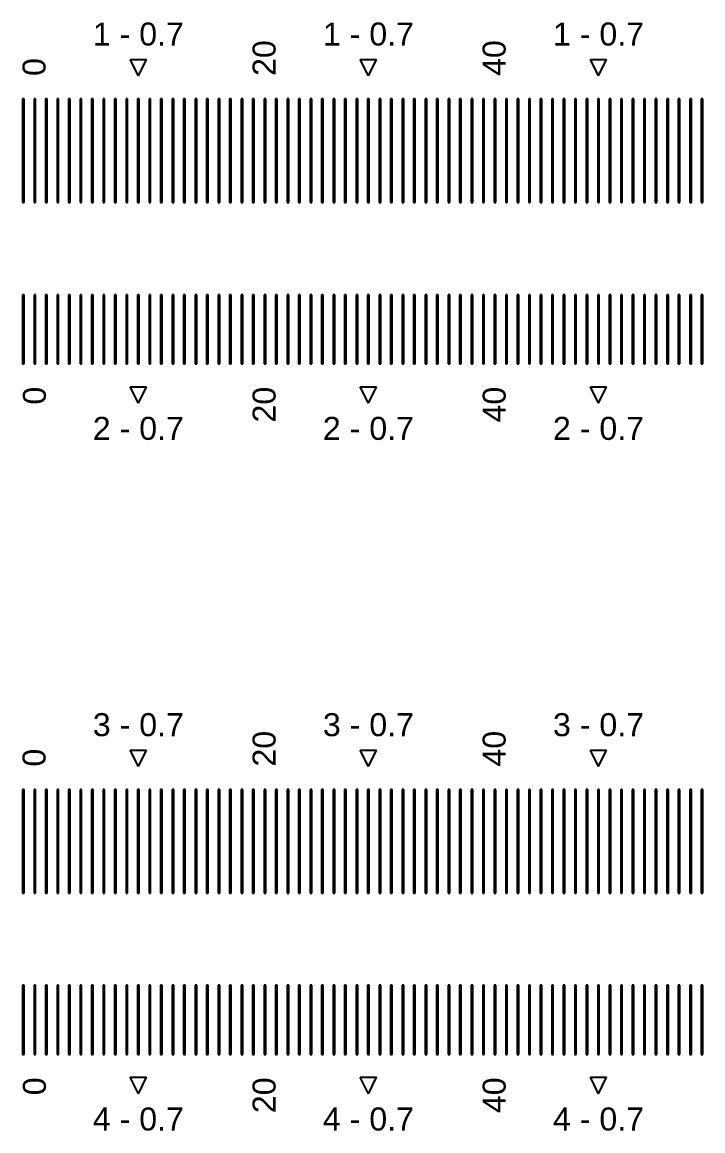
# Model space of a CAD drawing. Extents: x -24493 to 76507, y 84496 to 185496.
# Drawn here: x 20856.6 to 21152.5, y 155025.2 to 155506.7 of the extents above; entities that cross this region are included whole.
import ezdxf

# ---------------------------------------------------------------- set-up
doc = ezdxf.new("R2010")
doc.units = 13
doc.layers.add('CL - Label-1', color=120, linetype='Continuous')
doc.layers.add('CL - Label-2', color=132, linetype='Continuous')
doc.layers.add('CL - Sub-Micro', color=7, linetype='Continuous', true_color=0x47d1ff)
doc.styles.get("Standard").update_dxf_attribs({"font": 'arial.ttf'})

msp = doc.modelspace()

# ---------------------------------------------------------------- linework, layer by layer
at = {"layer": 'CL - Label-2'}
for p, q in [((20907.14, 155483.36), (20903.6, 155490.46)), ((20903.6, 155490.46), (20910.67, 155490.46)), ((20907.14, 155483.36), (20910.67, 155490.46)), ((21007.14, 155483.36), (21003.6, 155490.46)), ((21003.6, 155490.46), (21010.67, 155490.46)), ((21007.14, 155483.36), (21010.67, 155490.46)), ((21107.14, 155483.36), (21103.6, 155490.46)), ((21103.6, 155490.46), (21110.67, 155490.46)), ((21107.14, 155483.36), (21110.67, 155490.46)), ((20907.14, 155341.29), (20903.6, 155348.39)), ((20903.6, 155348.39), (20910.67, 155348.39)), ((20907.14, 155341.29), (20910.67, 155348.39)), ((21007.14, 155341.29), (21003.6, 155348.39)), ((21003.6, 155348.39), (21010.67, 155348.39)), ((21007.14, 155341.29), (21010.67, 155348.39)), ((21107.14, 155341.29), (21103.6, 155348.39)), ((21103.6, 155348.39), (21110.67, 155348.39)), ((21107.14, 155341.29), (21110.67, 155348.39)), ((20907.14, 155183.36), (20903.6, 155190.46)), ((20903.6, 155190.46), (20910.67, 155190.46)), ((20907.14, 155183.36), (20910.67, 155190.46)), ((21007.14, 155183.36), (21003.6, 155190.46)), ((21003.6, 155190.46), (21010.67, 155190.46)), ((21007.14, 155183.36), (21010.67, 155190.46)), ((21107.14, 155183.36), (21103.6, 155190.46)), ((21103.6, 155190.46), (21110.67, 155190.46)), ((21107.14, 155183.36), (21110.67, 155190.46)), ((20907.14, 155041.29), (20903.6, 155048.39)), ((20903.6, 155048.39), (20910.67, 155048.39)), ((20907.14, 155041.29), (20910.67, 155048.39)), ((21007.14, 155041.29), (21003.6, 155048.39)), ((21003.6, 155048.39), (21010.67, 155048.39)), ((21007.14, 155041.29), (21010.67, 155048.39)), ((21107.14, 155041.29), (21103.6, 155048.39)), ((21103.6, 155048.39), (21110.67, 155048.39)), ((21107.14, 155041.29), (21110.67, 155048.39))]:
    msp.add_line(p, q, dxfattribs=at)
at = {"layer": 'CL - Sub-Micro'}
for p, q in [((20856.79, 155473.36), (20856.79, 155428.36)), ((20857.49, 155473.36), (20856.79, 155473.36)), ((20857.49, 155428.36), (20857.49, 155473.36)), ((20861.79, 155473.36), (20861.79, 155428.36)), ((20862.49, 155473.36), (20861.79, 155473.36)), ((20862.49, 155428.36), (20862.49, 155473.36)), ((20866.79, 155473.36), (20866.79, 155428.36)), ((20867.49, 155473.36), (20866.79, 155473.36)), ((20867.49, 155428.36), (20867.49, 155473.36)), ((20871.79, 155473.36), (20871.79, 155428.36)), ((20872.49, 155473.36), (20871.79, 155473.36)), ((20872.49, 155428.36), (20872.49, 155473.36)), ((20876.79, 155473.36), (20876.79, 155428.36)), ((20877.49, 155473.36), (20876.79, 155473.36)), ((20877.49, 155428.36), (20877.49, 155473.36)), ((20881.79, 155473.36), (20881.79, 155428.36)), ((20882.49, 155473.36), (20881.79, 155473.36)), ((20882.49, 155428.36), (20882.49, 155473.36)), ((20886.79, 155473.36), (20886.79, 155428.36)), ((20887.49, 155473.36), (20886.79, 155473.36)), ((20887.49, 155428.36), (20887.49, 155473.36)), ((20891.79, 155473.36), (20891.79, 155428.36)), ((20892.49, 155473.36), (20891.79, 155473.36)), ((20892.49, 155428.36), (20892.49, 155473.36)), ((20896.79, 155473.36), (20896.79, 155428.36)), ((20897.49, 155473.36), (20896.79, 155473.36)), ((20897.49, 155428.36), (20897.49, 155473.36)), ((20901.79, 155473.36), (20901.79, 155428.36)), ((20902.49, 155473.36), (20901.79, 155473.36)), ((20902.49, 155428.36), (20902.49, 155473.36)), ((20906.79, 155473.36), (20906.79, 155428.36)), ((20907.49, 155473.36), (20906.79, 155473.36)), ((20907.49, 155428.36), (20907.49, 155473.36)), ((20911.79, 155473.36), (20911.79, 155428.36)), ((20912.49, 155473.36), (20911.79, 155473.36)), ((20912.49, 155428.36), (20912.49, 155473.36)), ((20916.79, 155473.36), (20916.79, 155428.36)), ((20917.49, 155473.36), (20916.79, 155473.36)), ((20917.49, 155428.36), (20917.49, 155473.36)), ((20921.79, 155473.36), (20921.79, 155428.36)), ((20922.49, 155473.36), (20921.79, 155473.36)), ((20922.49, 155428.36), (20922.49, 155473.36)), ((20926.79, 155473.36), (20926.79, 155428.36)), ((20927.49, 155473.36), (20926.79, 155473.36)), ((20927.49, 155428.36), (20927.49, 155473.36)), ((20931.79, 155473.36), (20931.79, 155428.36)), ((20932.49, 155473.36), (20931.79, 155473.36)), ((20932.49, 155428.36), (20932.49, 155473.36)), ((20936.79, 155473.36), (20936.79, 155428.36)), ((20937.49, 155473.36), (20936.79, 155473.36)), ((20937.49, 155428.36), (20937.49, 155473.36)), ((20941.79, 155473.36), (20941.79, 155428.36)), ((20942.49, 155473.36), (20941.79, 155473.36)), ((20942.49, 155428.36), (20942.49, 155473.36)), ((20946.79, 155473.36), (20946.79, 155428.36)), ((20947.49, 155473.36), (20946.79, 155473.36)), ((20947.49, 155428.36), (20947.49, 155473.36)), ((20951.79, 155473.36), (20951.79, 155428.36)), ((20952.49, 155473.36), (20951.79, 155473.36)), ((20952.49, 155428.36), (20952.49, 155473.36)), ((20956.79, 155473.36), (20956.79, 155428.36)), ((20957.49, 155473.36), (20956.79, 155473.36)), ((20957.49, 155428.36), (20957.49, 155473.36)), ((20961.79, 155473.36), (20961.79, 155428.36)), ((20962.49, 155473.36), (20961.79, 155473.36)), ((20962.49, 155428.36), (20962.49, 155473.36)), ((20966.79, 155473.36), (20966.79, 155428.36)), ((20967.49, 155473.36), (20966.79, 155473.36)), ((20967.49, 155428.36), (20967.49, 155473.36)), ((20971.79, 155473.36), (20971.79, 155428.36)), ((20972.49, 155473.36), (20971.79, 155473.36)), ((20972.49, 155428.36), (20972.49, 155473.36)), ((20976.79, 155473.36), (20976.79, 155428.36)), ((20977.49, 155473.36), (20976.79, 155473.36)), ((20977.49, 155428.36), (20977.49, 155473.36)), ((20981.79, 155473.36), (20981.79, 155428.36)), ((20982.49, 155473.36), (20981.79, 155473.36)), ((20982.49, 155428.36), (20982.49, 155473.36)), ((20986.79, 155473.36), (20986.79, 155428.36)), ((20987.49, 155473.36), (20986.79, 155473.36)), ((20987.49, 155428.36), (20987.49, 155473.36)), ((20991.79, 155473.36), (20991.79, 155428.36)), ((20992.49, 155473.36), (20991.79, 155473.36)), ((20992.49, 155428.36), (20992.49, 155473.36)), ((20996.79, 155473.36), (20996.79, 155428.36)), ((20997.49, 155473.36), (20996.79, 155473.36)), ((20997.49, 155428.36), (20997.49, 155473.36)), ((21001.79, 155473.36), (21001.79, 155428.36)), ((21002.49, 155473.36), (21001.79, 155473.36)), ((21002.49, 155428.36), (21002.49, 155473.36)), ((21006.79, 155473.36), (21006.79, 155428.36)), ((21007.49, 155473.36), (21006.79, 155473.36)), ((21007.49, 155428.36), (21007.49, 155473.36)), ((21011.79, 155473.36), (21011.79, 155428.36)), ((21012.49, 155473.36), (21011.79, 155473.36)), ((21012.49, 155428.36), (21012.49, 155473.36)), ((21016.79, 155473.36), (21016.79, 155428.36)), ((21017.49, 155473.36), (21016.79, 155473.36)), ((21017.49, 155428.36), (21017.49, 155473.36)), ((21021.79, 155473.36), (21021.79, 155428.36)), ((21022.49, 155473.36), (21021.79, 155473.36)), ((21022.49, 155428.36), (21022.49, 155473.36)), ((21026.79, 155473.36), (21026.79, 155428.36)), ((21027.49, 155473.36), (21026.79, 155473.36)), ((21027.49, 155428.36), (21027.49, 155473.36)), ((21031.79, 155473.36), (21031.79, 155428.36)), ((21032.49, 155473.36), (21031.79, 155473.36)), ((21032.49, 155428.36), (21032.49, 155473.36)), ((21036.79, 155473.36), (21036.79, 155428.36)), ((21037.49, 155473.36), (21036.79, 155473.36)), ((21037.49, 155428.36), (21037.49, 155473.36)), ((21041.79, 155473.36), (21041.79, 155428.36)), ((21042.49, 155473.36), (21041.79, 155473.36)), ((21042.49, 155428.36), (21042.49, 155473.36)), ((21046.79, 155473.36), (21046.79, 155428.36)), ((21047.49, 155473.36), (21046.79, 155473.36)), ((21047.49, 155428.36), (21047.49, 155473.36)), ((21051.79, 155473.36), (21051.79, 155428.36)), ((21052.49, 155473.36), (21051.79, 155473.36)), ((21052.49, 155428.36), (21052.49, 155473.36)), ((21056.79, 155473.36), (21056.79, 155428.36)), ((21057.49, 155473.36), (21056.79, 155473.36)), ((21057.49, 155428.36), (21057.49, 155473.36)), ((21061.79, 155473.36), (21061.79, 155428.36)), ((21062.49, 155473.36), (21061.79, 155473.36)), ((21062.49, 155428.36), (21062.49, 155473.36)), ((21066.79, 155473.36), (21066.79, 155428.36)), ((21067.49, 155473.36), (21066.79, 155473.36)), ((21067.49, 155428.36), (21067.49, 155473.36)), ((21071.79, 155473.36), (21071.79, 155428.36)), ((21072.49, 155473.36), (21071.79, 155473.36)), ((21072.49, 155428.36), (21072.49, 155473.36)), ((21076.79, 155473.36), (21076.79, 155428.36)), ((21077.49, 155473.36), (21076.79, 155473.36)), ((21077.49, 155428.36), (21077.49, 155473.36)), ((21081.79, 155473.36), (21081.79, 155428.36)), ((21082.49, 155473.36), (21081.79, 155473.36)), ((21082.49, 155428.36), (21082.49, 155473.36)), ((21086.79, 155473.36), (21086.79, 155428.36)), ((21087.49, 155473.36), (21086.79, 155473.36)), ((21087.49, 155428.36), (21087.49, 155473.36)), ((21091.79, 155473.36), (21091.79, 155428.36)), ((21092.49, 155473.36), (21091.79, 155473.36)), ((21092.49, 155428.36), (21092.49, 155473.36)), ((21096.79, 155473.36), (21096.79, 155428.36)), ((21097.49, 155473.36), (21096.79, 155473.36)), ((21097.49, 155428.36), (21097.49, 155473.36)), ((21101.79, 155473.36), (21101.79, 155428.36)), ((21102.49, 155473.36), (21101.79, 155473.36)), ((21102.49, 155428.36), (21102.49, 155473.36)), ((21106.79, 155473.36), (21106.79, 155428.36)), ((21107.49, 155473.36), (21106.79, 155473.36)), ((21107.49, 155428.36), (21107.49, 155473.36)), ((21111.79, 155473.36), (21111.79, 155428.36)), ((21112.49, 155473.36), (21111.79, 155473.36)), ((21112.49, 155428.36), (21112.49, 155473.36)), ((21116.79, 155473.36), (21116.79, 155428.36)), ((21117.49, 155473.36), (21116.79, 155473.36)), ((21117.49, 155428.36), (21117.49, 155473.36)), ((21121.79, 155473.36), (21121.79, 155428.36)), ((21122.49, 155473.36), (21121.79, 155473.36)), ((21122.49, 155428.36), (21122.49, 155473.36)), ((21126.79, 155473.36), (21126.79, 155428.36)), ((21127.49, 155473.36), (21126.79, 155473.36)), ((21127.49, 155428.36), (21127.49, 155473.36)), ((21131.79, 155473.36), (21131.79, 155428.36)), ((21132.49, 155473.36), (21131.79, 155473.36)), ((21132.49, 155428.36), (21132.49, 155473.36)), ((21136.79, 155473.36), (21136.79, 155428.36)), ((21137.49, 155473.36), (21136.79, 155473.36)), ((21137.49, 155428.36), (21137.49, 155473.36)), ((21141.79, 155473.36), (21141.79, 155428.36)), ((21142.49, 155473.36), (21141.79, 155473.36)), ((21142.49, 155428.36), (21142.49, 155473.36)), ((21146.79, 155473.36), (21146.79, 155428.36)), ((21147.49, 155473.36), (21146.79, 155473.36)), ((21147.49, 155428.36), (21147.49, 155473.36)), ((21151.79, 155473.36), (21151.79, 155428.36)), ((21152.49, 155473.36), (21151.79, 155473.36)), ((21152.49, 155428.36), (21152.49, 155473.36)), ((20856.79, 155428.36), (20857.49, 155428.36)), ((20861.79, 155428.36), (20862.49, 155428.36)), ((20866.79, 155428.36), (20867.49, 155428.36)), ((20871.79, 155428.36), (20872.49, 155428.36)), ((20876.79, 155428.36), (20877.49, 155428.36)), ((20881.79, 155428.36), (20882.49, 155428.36)), ((20886.79, 155428.36), (20887.49, 155428.36)), ((20891.79, 155428.36), (20892.49, 155428.36)), ((20896.79, 155428.36), (20897.49, 155428.36)), ((20901.79, 155428.36), (20902.49, 155428.36)), ((20906.79, 155428.36), (20907.49, 155428.36)), ((20911.79, 155428.36), (20912.49, 155428.36)), ((20916.79, 155428.36), (20917.49, 155428.36)), ((20921.79, 155428.36), (20922.49, 155428.36)), ((20926.79, 155428.36), (20927.49, 155428.36)), ((20931.79, 155428.36), (20932.49, 155428.36)), ((20936.79, 155428.36), (20937.49, 155428.36)), ((20941.79, 155428.36), (20942.49, 155428.36)), ((20946.79, 155428.36), (20947.49, 155428.36)), ((20951.79, 155428.36), (20952.49, 155428.36)), ((20956.79, 155428.36), (20957.49, 155428.36)), ((20961.79, 155428.36), (20962.49, 155428.36)), ((20966.79, 155428.36), (20967.49, 155428.36)), ((20971.79, 155428.36), (20972.49, 155428.36)), ((20976.79, 155428.36), (20977.49, 155428.36)), ((20981.79, 155428.36), (20982.49, 155428.36)), ((20986.79, 155428.36), (20987.49, 155428.36)), ((20991.79, 155428.36), (20992.49, 155428.36)), ((20996.79, 155428.36), (20997.49, 155428.36)), ((21001.79, 155428.36), (21002.49, 155428.36)), ((21006.79, 155428.36), (21007.49, 155428.36)), ((21011.79, 155428.36), (21012.49, 155428.36)), ((21016.79, 155428.36), (21017.49, 155428.36)), ((21021.79, 155428.36), (21022.49, 155428.36)), ((21026.79, 155428.36), (21027.49, 155428.36)), ((21031.79, 155428.36), (21032.49, 155428.36)), ((21036.79, 155428.36), (21037.49, 155428.36)), ((21041.79, 155428.36), (21042.49, 155428.36)), ((21046.79, 155428.36), (21047.49, 155428.36)), ((21051.79, 155428.36), (21052.49, 155428.36)), ((21056.79, 155428.36), (21057.49, 155428.36)), ((21061.79, 155428.36), (21062.49, 155428.36)), ((21066.79, 155428.36), (21067.49, 155428.36)), ((21071.79, 155428.36), (21072.49, 155428.36)), ((21076.79, 155428.36), (21077.49, 155428.36)), ((21081.79, 155428.36), (21082.49, 155428.36)), ((21086.79, 155428.36), (21087.49, 155428.36)), ((21091.79, 155428.36), (21092.49, 155428.36)), ((21096.79, 155428.36), (21097.49, 155428.36)), ((21101.79, 155428.36), (21102.49, 155428.36)), ((21106.79, 155428.36), (21107.49, 155428.36)), ((21111.79, 155428.36), (21112.49, 155428.36)), ((21116.79, 155428.36), (21117.49, 155428.36)), ((21121.79, 155428.36), (21122.49, 155428.36)), ((21126.79, 155428.36), (21127.49, 155428.36)), ((21131.79, 155428.36), (21132.49, 155428.36)), ((21136.79, 155428.36), (21137.49, 155428.36)), ((21141.79, 155428.36), (21142.49, 155428.36)), ((21146.79, 155428.36), (21147.49, 155428.36)), ((21151.79, 155428.36), (21152.49, 155428.36)), ((20856.79, 155388.36), (20856.79, 155358.36)), ((20857.49, 155388.36), (20856.79, 155388.36)), ((20857.49, 155358.36), (20857.49, 155388.36)), ((20861.79, 155388.36), (20861.79, 155358.36)), ((20862.49, 155388.36), (20861.79, 155388.36)), ((20862.49, 155358.36), (20862.49, 155388.36)), ((20866.79, 155388.36), (20866.79, 155358.36)), ((20867.49, 155388.36), (20866.79, 155388.36)), ((20867.49, 155358.36), (20867.49, 155388.36)), ((20871.79, 155388.36), (20871.79, 155358.36)), ((20872.49, 155388.36), (20871.79, 155388.36)), ((20872.49, 155358.36), (20872.49, 155388.36)), ((20876.79, 155388.36), (20876.79, 155358.36)), ((20877.49, 155388.36), (20876.79, 155388.36)), ((20877.49, 155358.36), (20877.49, 155388.36)), ((20881.79, 155388.36), (20881.79, 155358.36)), ((20882.49, 155388.36), (20881.79, 155388.36)), ((20882.49, 155358.36), (20882.49, 155388.36)), ((20886.79, 155388.36), (20886.79, 155358.36)), ((20887.49, 155388.36), (20886.79, 155388.36)), ((20887.49, 155358.36), (20887.49, 155388.36)), ((20891.79, 155388.36), (20891.79, 155358.36)), ((20892.49, 155388.36), (20891.79, 155388.36)), ((20892.49, 155358.36), (20892.49, 155388.36)), ((20896.79, 155388.36), (20896.79, 155358.36)), ((20897.49, 155388.36), (20896.79, 155388.36)), ((20897.49, 155358.36), (20897.49, 155388.36)), ((20901.79, 155388.36), (20901.79, 155358.36)), ((20902.49, 155388.36), (20901.79, 155388.36)), ((20902.49, 155358.36), (20902.49, 155388.36)), ((20906.79, 155388.36), (20906.79, 155358.36)), ((20907.49, 155388.36), (20906.79, 155388.36)), ((20907.49, 155358.36), (20907.49, 155388.36)), ((20911.79, 155388.36), (20911.79, 155358.36)), ((20912.49, 155388.36), (20911.79, 155388.36)), ((20912.49, 155358.36), (20912.49, 155388.36)), ((20916.79, 155388.36), (20916.79, 155358.36)), ((20917.49, 155388.36), (20916.79, 155388.36)), ((20917.49, 155358.36), (20917.49, 155388.36)), ((20921.79, 155388.36), (20921.79, 155358.36)), ((20922.49, 155388.36), (20921.79, 155388.36)), ((20922.49, 155358.36), (20922.49, 155388.36)), ((20926.79, 155388.36), (20926.79, 155358.36)), ((20927.49, 155388.36), (20926.79, 155388.36)), ((20927.49, 155358.36), (20927.49, 155388.36)), ((20931.79, 155388.36), (20931.79, 155358.36)), ((20932.49, 155388.36), (20931.79, 155388.36)), ((20932.49, 155358.36), (20932.49, 155388.36)), ((20936.79, 155388.36), (20936.79, 155358.36)), ((20937.49, 155388.36), (20936.79, 155388.36)), ((20937.49, 155358.36), (20937.49, 155388.36)), ((20941.79, 155388.36), (20941.79, 155358.36)), ((20942.49, 155388.36), (20941.79, 155388.36)), ((20942.49, 155358.36), (20942.49, 155388.36)), ((20946.79, 155388.36), (20946.79, 155358.36)), ((20947.49, 155388.36), (20946.79, 155388.36)), ((20947.49, 155358.36), (20947.49, 155388.36)), ((20951.79, 155388.36), (20951.79, 155358.36)), ((20952.49, 155388.36), (20951.79, 155388.36)), ((20952.49, 155358.36), (20952.49, 155388.36)), ((20956.79, 155388.36), (20956.79, 155358.36)), ((20957.49, 155388.36), (20956.79, 155388.36)), ((20957.49, 155358.36), (20957.49, 155388.36)), ((20961.79, 155388.36), (20961.79, 155358.36)), ((20962.49, 155388.36), (20961.79, 155388.36)), ((20962.49, 155358.36), (20962.49, 155388.36)), ((20966.79, 155388.36), (20966.79, 155358.36)), ((20967.49, 155388.36), (20966.79, 155388.36)), ((20967.49, 155358.36), (20967.49, 155388.36)), ((20971.79, 155388.36), (20971.79, 155358.36)), ((20972.49, 155388.36), (20971.79, 155388.36)), ((20972.49, 155358.36), (20972.49, 155388.36)), ((20976.79, 155388.36), (20976.79, 155358.36)), ((20977.49, 155388.36), (20976.79, 155388.36)), ((20977.49, 155358.36), (20977.49, 155388.36)), ((20981.79, 155388.36), (20981.79, 155358.36)), ((20982.49, 155388.36), (20981.79, 155388.36)), ((20982.49, 155358.36), (20982.49, 155388.36)), ((20986.79, 155388.36), (20986.79, 155358.36)), ((20987.49, 155388.36), (20986.79, 155388.36)), ((20987.49, 155358.36), (20987.49, 155388.36)), ((20991.79, 155388.36), (20991.79, 155358.36)), ((20992.49, 155388.36), (20991.79, 155388.36)), ((20992.49, 155358.36), (20992.49, 155388.36)), ((20996.79, 155388.36), (20996.79, 155358.36)), ((20997.49, 155388.36), (20996.79, 155388.36)), ((20997.49, 155358.36), (20997.49, 155388.36)), ((21001.79, 155388.36), (21001.79, 155358.36)), ((21002.49, 155388.36), (21001.79, 155388.36)), ((21002.49, 155358.36), (21002.49, 155388.36)), ((21006.79, 155388.36), (21006.79, 155358.36)), ((21007.49, 155388.36), (21006.79, 155388.36)), ((21007.49, 155358.36), (21007.49, 155388.36)), ((21011.79, 155388.36), (21011.79, 155358.36)), ((21012.49, 155388.36), (21011.79, 155388.36)), ((21012.49, 155358.36), (21012.49, 155388.36)), ((21016.79, 155388.36), (21016.79, 155358.36)), ((21017.49, 155388.36), (21016.79, 155388.36)), ((21017.49, 155358.36), (21017.49, 155388.36)), ((21021.79, 155388.36), (21021.79, 155358.36)), ((21022.49, 155388.36), (21021.79, 155388.36)), ((21022.49, 155358.36), (21022.49, 155388.36)), ((21026.79, 155388.36), (21026.79, 155358.36)), ((21027.49, 155388.36), (21026.79, 155388.36)), ((21027.49, 155358.36), (21027.49, 155388.36)), ((21031.79, 155388.36), (21031.79, 155358.36)), ((21032.49, 155388.36), (21031.79, 155388.36)), ((21032.49, 155358.36), (21032.49, 155388.36)), ((21036.79, 155388.36), (21036.79, 155358.36)), ((21037.49, 155388.36), (21036.79, 155388.36)), ((21037.49, 155358.36), (21037.49, 155388.36)), ((21041.79, 155388.36), (21041.79, 155358.36)), ((21042.49, 155388.36), (21041.79, 155388.36)), ((21042.49, 155358.36), (21042.49, 155388.36)), ((21046.79, 155388.36), (21046.79, 155358.36)), ((21047.49, 155388.36), (21046.79, 155388.36)), ((21047.49, 155358.36), (21047.49, 155388.36)), ((21051.79, 155388.36), (21051.79, 155358.36)), ((21052.49, 155388.36), (21051.79, 155388.36)), ((21052.49, 155358.36), (21052.49, 155388.36)), ((21056.79, 155388.36), (21056.79, 155358.36)), ((21057.49, 155388.36), (21056.79, 155388.36)), ((21057.49, 155358.36), (21057.49, 155388.36)), ((21061.79, 155388.36), (21061.79, 155358.36)), ((21062.49, 155388.36), (21061.79, 155388.36)), ((21062.49, 155358.36), (21062.49, 155388.36)), ((21066.79, 155388.36), (21066.79, 155358.36)), ((21067.49, 155388.36), (21066.79, 155388.36)), ((21067.49, 155358.36), (21067.49, 155388.36)), ((21071.79, 155388.36), (21071.79, 155358.36)), ((21072.49, 155388.36), (21071.79, 155388.36)), ((21072.49, 155358.36), (21072.49, 155388.36)), ((21076.79, 155388.36), (21076.79, 155358.36)), ((21077.49, 155388.36), (21076.79, 155388.36)), ((21077.49, 155358.36), (21077.49, 155388.36)), ((21081.79, 155388.36), (21081.79, 155358.36)), ((21082.49, 155388.36), (21081.79, 155388.36)), ((21082.49, 155358.36), (21082.49, 155388.36)), ((21086.79, 155388.36), (21086.79, 155358.36)), ((21087.49, 155388.36), (21086.79, 155388.36)), ((21087.49, 155358.36), (21087.49, 155388.36)), ((21091.79, 155388.36), (21091.79, 155358.36)), ((21092.49, 155388.36), (21091.79, 155388.36)), ((21092.49, 155358.36), (21092.49, 155388.36)), ((21096.79, 155388.36), (21096.79, 155358.36)), ((21097.49, 155388.36), (21096.79, 155388.36)), ((21097.49, 155358.36), (21097.49, 155388.36)), ((21101.79, 155388.36), (21101.79, 155358.36)), ((21102.49, 155388.36), (21101.79, 155388.36)), ((21102.49, 155358.36), (21102.49, 155388.36)), ((21106.79, 155388.36), (21106.79, 155358.36)), ((21107.49, 155388.36), (21106.79, 155388.36)), ((21107.49, 155358.36), (21107.49, 155388.36)), ((21111.79, 155388.36), (21111.79, 155358.36)), ((21112.49, 155388.36), (21111.79, 155388.36)), ((21112.49, 155358.36), (21112.49, 155388.36)), ((21116.79, 155388.36), (21116.79, 155358.36)), ((21117.49, 155388.36), (21116.79, 155388.36)), ((21117.49, 155358.36), (21117.49, 155388.36)), ((21121.79, 155388.36), (21121.79, 155358.36)), ((21122.49, 155388.36), (21121.79, 155388.36)), ((21122.49, 155358.36), (21122.49, 155388.36)), ((21126.79, 155388.36), (21126.79, 155358.36)), ((21127.49, 155388.36), (21126.79, 155388.36)), ((21127.49, 155358.36), (21127.49, 155388.36)), ((21131.79, 155388.36), (21131.79, 155358.36)), ((21132.49, 155388.36), (21131.79, 155388.36)), ((21132.49, 155358.36), (21132.49, 155388.36)), ((21136.79, 155388.36), (21136.79, 155358.36)), ((21137.49, 155388.36), (21136.79, 155388.36)), ((21137.49, 155358.36), (21137.49, 155388.36)), ((21141.79, 155388.36), (21141.79, 155358.36)), ((21142.49, 155388.36), (21141.79, 155388.36)), ((21142.49, 155358.36), (21142.49, 155388.36)), ((21146.79, 155388.36), (21146.79, 155358.36)), ((21147.49, 155388.36), (21146.79, 155388.36)), ((21147.49, 155358.36), (21147.49, 155388.36)), ((21151.79, 155388.36), (21151.79, 155358.36)), ((21152.49, 155388.36), (21151.79, 155388.36)), ((21152.49, 155358.36), (21152.49, 155388.36)), ((20856.79, 155358.36), (20857.49, 155358.36)), ((20861.79, 155358.36), (20862.49, 155358.36)), ((20866.79, 155358.36), (20867.49, 155358.36)), ((20871.79, 155358.36), (20872.49, 155358.36)), ((20876.79, 155358.36), (20877.49, 155358.36)), ((20881.79, 155358.36), (20882.49, 155358.36)), ((20886.79, 155358.36), (20887.49, 155358.36)), ((20891.79, 155358.36), (20892.49, 155358.36)), ((20896.79, 155358.36), (20897.49, 155358.36)), ((20901.79, 155358.36), (20902.49, 155358.36)), ((20906.79, 155358.36), (20907.49, 155358.36)), ((20911.79, 155358.36), (20912.49, 155358.36)), ((20916.79, 155358.36), (20917.49, 155358.36)), ((20921.79, 155358.36), (20922.49, 155358.36)), ((20926.79, 155358.36), (20927.49, 155358.36)), ((20931.79, 155358.36), (20932.49, 155358.36)), ((20936.79, 155358.36), (20937.49, 155358.36)), ((20941.79, 155358.36), (20942.49, 155358.36)), ((20946.79, 155358.36), (20947.49, 155358.36)), ((20951.79, 155358.36), (20952.49, 155358.36)), ((20956.79, 155358.36), (20957.49, 155358.36)), ((20961.79, 155358.36), (20962.49, 155358.36)), ((20966.79, 155358.36), (20967.49, 155358.36)), ((20971.79, 155358.36), (20972.49, 155358.36)), ((20976.79, 155358.36), (20977.49, 155358.36)), ((20981.79, 155358.36), (20982.49, 155358.36)), ((20986.79, 155358.36), (20987.49, 155358.36)), ((20991.79, 155358.36), (20992.49, 155358.36)), ((20996.79, 155358.36), (20997.49, 155358.36)), ((21001.79, 155358.36), (21002.49, 155358.36)), ((21006.79, 155358.36), (21007.49, 155358.36)), ((21011.79, 155358.36), (21012.49, 155358.36)), ((21016.79, 155358.36), (21017.49, 155358.36)), ((21021.79, 155358.36), (21022.49, 155358.36)), ((21026.79, 155358.36), (21027.49, 155358.36)), ((21031.79, 155358.36), (21032.49, 155358.36)), ((21036.79, 155358.36), (21037.49, 155358.36)), ((21041.79, 155358.36), (21042.49, 155358.36)), ((21046.79, 155358.36), (21047.49, 155358.36)), ((21051.79, 155358.36), (21052.49, 155358.36)), ((21056.79, 155358.36), (21057.49, 155358.36)), ((21061.79, 155358.36), (21062.49, 155358.36)), ((21066.79, 155358.36), (21067.49, 155358.36)), ((21071.79, 155358.36), (21072.49, 155358.36)), ((21076.79, 155358.36), (21077.49, 155358.36)), ((21081.79, 155358.36), (21082.49, 155358.36)), ((21086.79, 155358.36), (21087.49, 155358.36)), ((21091.79, 155358.36), (21092.49, 155358.36)), ((21096.79, 155358.36), (21097.49, 155358.36)), ((21101.79, 155358.36), (21102.49, 155358.36)), ((21106.79, 155358.36), (21107.49, 155358.36)), ((21111.79, 155358.36), (21112.49, 155358.36)), ((21116.79, 155358.36), (21117.49, 155358.36)), ((21121.79, 155358.36), (21122.49, 155358.36)), ((21126.79, 155358.36), (21127.49, 155358.36)), ((21131.79, 155358.36), (21132.49, 155358.36)), ((21136.79, 155358.36), (21137.49, 155358.36)), ((21141.79, 155358.36), (21142.49, 155358.36)), ((21146.79, 155358.36), (21147.49, 155358.36)), ((21151.79, 155358.36), (21152.49, 155358.36)), ((20856.79, 155173.36), (20856.79, 155128.36)), ((20857.49, 155173.36), (20856.79, 155173.36)), ((20857.49, 155128.36), (20857.49, 155173.36)), ((20861.79, 155173.36), (20861.79, 155128.36)), ((20862.49, 155173.36), (20861.79, 155173.36)), ((20862.49, 155128.36), (20862.49, 155173.36)), ((20866.79, 155173.36), (20866.79, 155128.36)), ((20867.49, 155173.36), (20866.79, 155173.36)), ((20867.49, 155128.36), (20867.49, 155173.36)), ((20871.79, 155173.36), (20871.79, 155128.36)), ((20872.49, 155173.36), (20871.79, 155173.36)), ((20872.49, 155128.36), (20872.49, 155173.36)), ((20876.79, 155173.36), (20876.79, 155128.36)), ((20877.49, 155173.36), (20876.79, 155173.36)), ((20877.49, 155128.36), (20877.49, 155173.36)), ((20881.79, 155173.36), (20881.79, 155128.36)), ((20882.49, 155173.36), (20881.79, 155173.36)), ((20882.49, 155128.36), (20882.49, 155173.36)), ((20886.79, 155173.36), (20886.79, 155128.36)), ((20887.49, 155173.36), (20886.79, 155173.36)), ((20887.49, 155128.36), (20887.49, 155173.36)), ((20891.79, 155173.36), (20891.79, 155128.36)), ((20892.49, 155173.36), (20891.79, 155173.36)), ((20892.49, 155128.36), (20892.49, 155173.36)), ((20896.79, 155173.36), (20896.79, 155128.36)), ((20897.49, 155173.36), (20896.79, 155173.36)), ((20897.49, 155128.36), (20897.49, 155173.36)), ((20901.79, 155173.36), (20901.79, 155128.36)), ((20902.49, 155173.36), (20901.79, 155173.36)), ((20902.49, 155128.36), (20902.49, 155173.36)), ((20906.79, 155173.36), (20906.79, 155128.36)), ((20907.49, 155173.36), (20906.79, 155173.36)), ((20907.49, 155128.36), (20907.49, 155173.36)), ((20911.79, 155173.36), (20911.79, 155128.36)), ((20912.49, 155173.36), (20911.79, 155173.36)), ((20912.49, 155128.36), (20912.49, 155173.36)), ((20916.79, 155173.36), (20916.79, 155128.36)), ((20917.49, 155173.36), (20916.79, 155173.36)), ((20917.49, 155128.36), (20917.49, 155173.36)), ((20921.79, 155173.36), (20921.79, 155128.36)), ((20922.49, 155173.36), (20921.79, 155173.36)), ((20922.49, 155128.36), (20922.49, 155173.36)), ((20926.79, 155173.36), (20926.79, 155128.36)), ((20927.49, 155173.36), (20926.79, 155173.36)), ((20927.49, 155128.36), (20927.49, 155173.36)), ((20931.79, 155173.36), (20931.79, 155128.36)), ((20932.49, 155173.36), (20931.79, 155173.36)), ((20932.49, 155128.36), (20932.49, 155173.36)), ((20936.79, 155173.36), (20936.79, 155128.36)), ((20937.49, 155173.36), (20936.79, 155173.36)), ((20937.49, 155128.36), (20937.49, 155173.36)), ((20941.79, 155173.36), (20941.79, 155128.36)), ((20942.49, 155173.36), (20941.79, 155173.36)), ((20942.49, 155128.36), (20942.49, 155173.36)), ((20946.79, 155173.36), (20946.79, 155128.36)), ((20947.49, 155173.36), (20946.79, 155173.36)), ((20947.49, 155128.36), (20947.49, 155173.36)), ((20951.79, 155173.36), (20951.79, 155128.36)), ((20952.49, 155173.36), (20951.79, 155173.36)), ((20952.49, 155128.36), (20952.49, 155173.36)), ((20956.79, 155173.36), (20956.79, 155128.36)), ((20957.49, 155173.36), (20956.79, 155173.36)), ((20957.49, 155128.36), (20957.49, 155173.36)), ((20961.79, 155173.36), (20961.79, 155128.36)), ((20962.49, 155173.36), (20961.79, 155173.36)), ((20962.49, 155128.36), (20962.49, 155173.36)), ((20966.79, 155173.36), (20966.79, 155128.36)), ((20967.49, 155173.36), (20966.79, 155173.36)), ((20967.49, 155128.36), (20967.49, 155173.36)), ((20971.79, 155173.36), (20971.79, 155128.36)), ((20972.49, 155173.36), (20971.79, 155173.36)), ((20972.49, 155128.36), (20972.49, 155173.36)), ((20976.79, 155173.36), (20976.79, 155128.36)), ((20977.49, 155173.36), (20976.79, 155173.36)), ((20977.49, 155128.36), (20977.49, 155173.36)), ((20981.79, 155173.36), (20981.79, 155128.36)), ((20982.49, 155173.36), (20981.79, 155173.36)), ((20982.49, 155128.36), (20982.49, 155173.36)), ((20986.79, 155173.36), (20986.79, 155128.36)), ((20987.49, 155173.36), (20986.79, 155173.36)), ((20987.49, 155128.36), (20987.49, 155173.36)), ((20991.79, 155173.36), (20991.79, 155128.36)), ((20992.49, 155173.36), (20991.79, 155173.36)), ((20992.49, 155128.36), (20992.49, 155173.36)), ((20996.79, 155173.36), (20996.79, 155128.36)), ((20997.49, 155173.36), (20996.79, 155173.36)), ((20997.49, 155128.36), (20997.49, 155173.36)), ((21001.79, 155173.36), (21001.79, 155128.36)), ((21002.49, 155173.36), (21001.79, 155173.36)), ((21002.49, 155128.36), (21002.49, 155173.36)), ((21006.79, 155173.36), (21006.79, 155128.36)), ((21007.49, 155173.36), (21006.79, 155173.36)), ((21007.49, 155128.36), (21007.49, 155173.36)), ((21011.79, 155173.36), (21011.79, 155128.36)), ((21012.49, 155173.36), (21011.79, 155173.36)), ((21012.49, 155128.36), (21012.49, 155173.36)), ((21016.79, 155173.36), (21016.79, 155128.36)), ((21017.49, 155173.36), (21016.79, 155173.36)), ((21017.49, 155128.36), (21017.49, 155173.36)), ((21021.79, 155173.36), (21021.79, 155128.36)), ((21022.49, 155173.36), (21021.79, 155173.36)), ((21022.49, 155128.36), (21022.49, 155173.36)), ((21026.79, 155173.36), (21026.79, 155128.36)), ((21027.49, 155173.36), (21026.79, 155173.36)), ((21027.49, 155128.36), (21027.49, 155173.36)), ((21031.79, 155173.36), (21031.79, 155128.36)), ((21032.49, 155173.36), (21031.79, 155173.36)), ((21032.49, 155128.36), (21032.49, 155173.36)), ((21036.79, 155173.36), (21036.79, 155128.36)), ((21037.49, 155173.36), (21036.79, 155173.36)), ((21037.49, 155128.36), (21037.49, 155173.36)), ((21041.79, 155173.36), (21041.79, 155128.36)), ((21042.49, 155173.36), (21041.79, 155173.36)), ((21042.49, 155128.36), (21042.49, 155173.36)), ((21046.79, 155173.36), (21046.79, 155128.36)), ((21047.49, 155173.36), (21046.79, 155173.36)), ((21047.49, 155128.36), (21047.49, 155173.36)), ((21051.79, 155173.36), (21051.79, 155128.36)), ((21052.49, 155173.36), (21051.79, 155173.36)), ((21052.49, 155128.36), (21052.49, 155173.36)), ((21056.79, 155173.36), (21056.79, 155128.36)), ((21057.49, 155173.36), (21056.79, 155173.36)), ((21057.49, 155128.36), (21057.49, 155173.36)), ((21061.79, 155173.36), (21061.79, 155128.36)), ((21062.49, 155173.36), (21061.79, 155173.36)), ((21062.49, 155128.36), (21062.49, 155173.36)), ((21066.79, 155173.36), (21066.79, 155128.36)), ((21067.49, 155173.36), (21066.79, 155173.36)), ((21067.49, 155128.36), (21067.49, 155173.36)), ((21071.79, 155173.36), (21071.79, 155128.36)), ((21072.49, 155173.36), (21071.79, 155173.36)), ((21072.49, 155128.36), (21072.49, 155173.36)), ((21076.79, 155173.36), (21076.79, 155128.36)), ((21077.49, 155173.36), (21076.79, 155173.36)), ((21077.49, 155128.36), (21077.49, 155173.36)), ((21081.79, 155173.36), (21081.79, 155128.36)), ((21082.49, 155173.36), (21081.79, 155173.36)), ((21082.49, 155128.36), (21082.49, 155173.36)), ((21086.79, 155173.36), (21086.79, 155128.36)), ((21087.49, 155173.36), (21086.79, 155173.36)), ((21087.49, 155128.36), (21087.49, 155173.36)), ((21091.79, 155173.36), (21091.79, 155128.36)), ((21092.49, 155173.36), (21091.79, 155173.36)), ((21092.49, 155128.36), (21092.49, 155173.36)), ((21096.79, 155173.36), (21096.79, 155128.36)), ((21097.49, 155173.36), (21096.79, 155173.36)), ((21097.49, 155128.36), (21097.49, 155173.36)), ((21101.79, 155173.36), (21101.79, 155128.36)), ((21102.49, 155173.36), (21101.79, 155173.36)), ((21102.49, 155128.36), (21102.49, 155173.36)), ((21106.79, 155173.36), (21106.79, 155128.36)), ((21107.49, 155173.36), (21106.79, 155173.36)), ((21107.49, 155128.36), (21107.49, 155173.36)), ((21111.79, 155173.36), (21111.79, 155128.36)), ((21112.49, 155173.36), (21111.79, 155173.36)), ((21112.49, 155128.36), (21112.49, 155173.36)), ((21116.79, 155173.36), (21116.79, 155128.36)), ((21117.49, 155173.36), (21116.79, 155173.36)), ((21117.49, 155128.36), (21117.49, 155173.36)), ((21121.79, 155173.36), (21121.79, 155128.36)), ((21122.49, 155173.36), (21121.79, 155173.36)), ((21122.49, 155128.36), (21122.49, 155173.36)), ((21126.79, 155173.36), (21126.79, 155128.36)), ((21127.49, 155173.36), (21126.79, 155173.36)), ((21127.49, 155128.36), (21127.49, 155173.36)), ((21131.79, 155173.36), (21131.79, 155128.36)), ((21132.49, 155173.36), (21131.79, 155173.36)), ((21132.49, 155128.36), (21132.49, 155173.36)), ((21136.79, 155173.36), (21136.79, 155128.36)), ((21137.49, 155173.36), (21136.79, 155173.36)), ((21137.49, 155128.36), (21137.49, 155173.36)), ((21141.79, 155173.36), (21141.79, 155128.36)), ((21142.49, 155173.36), (21141.79, 155173.36)), ((21142.49, 155128.36), (21142.49, 155173.36)), ((21146.79, 155173.36), (21146.79, 155128.36)), ((21147.49, 155173.36), (21146.79, 155173.36)), ((21147.49, 155128.36), (21147.49, 155173.36)), ((21151.79, 155173.36), (21151.79, 155128.36)), ((21152.49, 155173.36), (21151.79, 155173.36)), ((21152.49, 155128.36), (21152.49, 155173.36)), ((20856.79, 155128.36), (20857.49, 155128.36)), ((20861.79, 155128.36), (20862.49, 155128.36)), ((20866.79, 155128.36), (20867.49, 155128.36)), ((20871.79, 155128.36), (20872.49, 155128.36)), ((20876.79, 155128.36), (20877.49, 155128.36)), ((20881.79, 155128.36), (20882.49, 155128.36)), ((20886.79, 155128.36), (20887.49, 155128.36)), ((20891.79, 155128.36), (20892.49, 155128.36)), ((20896.79, 155128.36), (20897.49, 155128.36)), ((20901.79, 155128.36), (20902.49, 155128.36)), ((20906.79, 155128.36), (20907.49, 155128.36)), ((20911.79, 155128.36), (20912.49, 155128.36)), ((20916.79, 155128.36), (20917.49, 155128.36)), ((20921.79, 155128.36), (20922.49, 155128.36)), ((20926.79, 155128.36), (20927.49, 155128.36)), ((20931.79, 155128.36), (20932.49, 155128.36)), ((20936.79, 155128.36), (20937.49, 155128.36)), ((20941.79, 155128.36), (20942.49, 155128.36)), ((20946.79, 155128.36), (20947.49, 155128.36)), ((20951.79, 155128.36), (20952.49, 155128.36)), ((20956.79, 155128.36), (20957.49, 155128.36)), ((20961.79, 155128.36), (20962.49, 155128.36)), ((20966.79, 155128.36), (20967.49, 155128.36)), ((20971.79, 155128.36), (20972.49, 155128.36)), ((20976.79, 155128.36), (20977.49, 155128.36)), ((20981.79, 155128.36), (20982.49, 155128.36)), ((20986.79, 155128.36), (20987.49, 155128.36)), ((20991.79, 155128.36), (20992.49, 155128.36)), ((20996.79, 155128.36), (20997.49, 155128.36)), ((21001.79, 155128.36), (21002.49, 155128.36)), ((21006.79, 155128.36), (21007.49, 155128.36)), ((21011.79, 155128.36), (21012.49, 155128.36)), ((21016.79, 155128.36), (21017.49, 155128.36)), ((21021.79, 155128.36), (21022.49, 155128.36)), ((21026.79, 155128.36), (21027.49, 155128.36)), ((21031.79, 155128.36), (21032.49, 155128.36)), ((21036.79, 155128.36), (21037.49, 155128.36)), ((21041.79, 155128.36), (21042.49, 155128.36)), ((21046.79, 155128.36), (21047.49, 155128.36)), ((21051.79, 155128.36), (21052.49, 155128.36)), ((21056.79, 155128.36), (21057.49, 155128.36)), ((21061.79, 155128.36), (21062.49, 155128.36)), ((21066.79, 155128.36), (21067.49, 155128.36)), ((21071.79, 155128.36), (21072.49, 155128.36)), ((21076.79, 155128.36), (21077.49, 155128.36)), ((21081.79, 155128.36), (21082.49, 155128.36)), ((21086.79, 155128.36), (21087.49, 155128.36)), ((21091.79, 155128.36), (21092.49, 155128.36)), ((21096.79, 155128.36), (21097.49, 155128.36)), ((21101.79, 155128.36), (21102.49, 155128.36)), ((21106.79, 155128.36), (21107.49, 155128.36)), ((21111.79, 155128.36), (21112.49, 155128.36)), ((21116.79, 155128.36), (21117.49, 155128.36)), ((21121.79, 155128.36), (21122.49, 155128.36)), ((21126.79, 155128.36), (21127.49, 155128.36)), ((21131.79, 155128.36), (21132.49, 155128.36)), ((21136.79, 155128.36), (21137.49, 155128.36)), ((21141.79, 155128.36), (21142.49, 155128.36)), ((21146.79, 155128.36), (21147.49, 155128.36)), ((21151.79, 155128.36), (21152.49, 155128.36)), ((20856.79, 155088.36), (20856.79, 155058.36)), ((20857.49, 155088.36), (20856.79, 155088.36)), ((20857.49, 155058.36), (20857.49, 155088.36)), ((20861.79, 155088.36), (20861.79, 155058.36)), ((20862.49, 155088.36), (20861.79, 155088.36)), ((20862.49, 155058.36), (20862.49, 155088.36)), ((20866.79, 155088.36), (20866.79, 155058.36)), ((20867.49, 155088.36), (20866.79, 155088.36)), ((20867.49, 155058.36), (20867.49, 155088.36)), ((20871.79, 155088.36), (20871.79, 155058.36)), ((20872.49, 155088.36), (20871.79, 155088.36)), ((20872.49, 155058.36), (20872.49, 155088.36)), ((20876.79, 155088.36), (20876.79, 155058.36)), ((20877.49, 155088.36), (20876.79, 155088.36)), ((20877.49, 155058.36), (20877.49, 155088.36)), ((20881.79, 155088.36), (20881.79, 155058.36)), ((20882.49, 155088.36), (20881.79, 155088.36)), ((20882.49, 155058.36), (20882.49, 155088.36)), ((20886.79, 155088.36), (20886.79, 155058.36)), ((20887.49, 155088.36), (20886.79, 155088.36)), ((20887.49, 155058.36), (20887.49, 155088.36)), ((20891.79, 155088.36), (20891.79, 155058.36)), ((20892.49, 155088.36), (20891.79, 155088.36)), ((20892.49, 155058.36), (20892.49, 155088.36)), ((20896.79, 155088.36), (20896.79, 155058.36)), ((20897.49, 155088.36), (20896.79, 155088.36)), ((20897.49, 155058.36), (20897.49, 155088.36)), ((20901.79, 155088.36), (20901.79, 155058.36)), ((20902.49, 155088.36), (20901.79, 155088.36)), ((20902.49, 155058.36), (20902.49, 155088.36)), ((20906.79, 155088.36), (20906.79, 155058.36)), ((20907.49, 155088.36), (20906.79, 155088.36)), ((20907.49, 155058.36), (20907.49, 155088.36)), ((20911.79, 155088.36), (20911.79, 155058.36)), ((20912.49, 155088.36), (20911.79, 155088.36)), ((20912.49, 155058.36), (20912.49, 155088.36)), ((20916.79, 155088.36), (20916.79, 155058.36)), ((20917.49, 155088.36), (20916.79, 155088.36)), ((20917.49, 155058.36), (20917.49, 155088.36)), ((20921.79, 155088.36), (20921.79, 155058.36)), ((20922.49, 155088.36), (20921.79, 155088.36)), ((20922.49, 155058.36), (20922.49, 155088.36)), ((20926.79, 155088.36), (20926.79, 155058.36)), ((20927.49, 155088.36), (20926.79, 155088.36)), ((20927.49, 155058.36), (20927.49, 155088.36)), ((20931.79, 155088.36), (20931.79, 155058.36)), ((20932.49, 155088.36), (20931.79, 155088.36)), ((20932.49, 155058.36), (20932.49, 155088.36)), ((20936.79, 155088.36), (20936.79, 155058.36)), ((20937.49, 155088.36), (20936.79, 155088.36)), ((20937.49, 155058.36), (20937.49, 155088.36)), ((20941.79, 155088.36), (20941.79, 155058.36)), ((20942.49, 155088.36), (20941.79, 155088.36)), ((20942.49, 155058.36), (20942.49, 155088.36)), ((20946.79, 155088.36), (20946.79, 155058.36)), ((20947.49, 155088.36), (20946.79, 155088.36)), ((20947.49, 155058.36), (20947.49, 155088.36)), ((20951.79, 155088.36), (20951.79, 155058.36)), ((20952.49, 155088.36), (20951.79, 155088.36)), ((20952.49, 155058.36), (20952.49, 155088.36)), ((20956.79, 155088.36), (20956.79, 155058.36)), ((20957.49, 155088.36), (20956.79, 155088.36)), ((20957.49, 155058.36), (20957.49, 155088.36)), ((20961.79, 155088.36), (20961.79, 155058.36)), ((20962.49, 155088.36), (20961.79, 155088.36)), ((20962.49, 155058.36), (20962.49, 155088.36)), ((20966.79, 155088.36), (20966.79, 155058.36)), ((20967.49, 155088.36), (20966.79, 155088.36)), ((20967.49, 155058.36), (20967.49, 155088.36)), ((20971.79, 155088.36), (20971.79, 155058.36)), ((20972.49, 155088.36), (20971.79, 155088.36)), ((20972.49, 155058.36), (20972.49, 155088.36)), ((20976.79, 155088.36), (20976.79, 155058.36)), ((20977.49, 155088.36), (20976.79, 155088.36)), ((20977.49, 155058.36), (20977.49, 155088.36)), ((20981.79, 155088.36), (20981.79, 155058.36)), ((20982.49, 155088.36), (20981.79, 155088.36)), ((20982.49, 155058.36), (20982.49, 155088.36)), ((20986.79, 155088.36), (20986.79, 155058.36)), ((20987.49, 155088.36), (20986.79, 155088.36)), ((20987.49, 155058.36), (20987.49, 155088.36)), ((20991.79, 155088.36), (20991.79, 155058.36)), ((20992.49, 155088.36), (20991.79, 155088.36)), ((20992.49, 155058.36), (20992.49, 155088.36)), ((20996.79, 155088.36), (20996.79, 155058.36)), ((20997.49, 155088.36), (20996.79, 155088.36)), ((20997.49, 155058.36), (20997.49, 155088.36)), ((21001.79, 155088.36), (21001.79, 155058.36)), ((21002.49, 155088.36), (21001.79, 155088.36)), ((21002.49, 155058.36), (21002.49, 155088.36)), ((21006.79, 155088.36), (21006.79, 155058.36)), ((21007.49, 155088.36), (21006.79, 155088.36)), ((21007.49, 155058.36), (21007.49, 155088.36)), ((21011.79, 155088.36), (21011.79, 155058.36)), ((21012.49, 155088.36), (21011.79, 155088.36)), ((21012.49, 155058.36), (21012.49, 155088.36)), ((21016.79, 155088.36), (21016.79, 155058.36)), ((21017.49, 155088.36), (21016.79, 155088.36)), ((21017.49, 155058.36), (21017.49, 155088.36)), ((21021.79, 155088.36), (21021.79, 155058.36)), ((21022.49, 155088.36), (21021.79, 155088.36)), ((21022.49, 155058.36), (21022.49, 155088.36)), ((21026.79, 155088.36), (21026.79, 155058.36)), ((21027.49, 155088.36), (21026.79, 155088.36)), ((21027.49, 155058.36), (21027.49, 155088.36)), ((21031.79, 155088.36), (21031.79, 155058.36)), ((21032.49, 155088.36), (21031.79, 155088.36)), ((21032.49, 155058.36), (21032.49, 155088.36)), ((21036.79, 155088.36), (21036.79, 155058.36)), ((21037.49, 155088.36), (21036.79, 155088.36)), ((21037.49, 155058.36), (21037.49, 155088.36)), ((21041.79, 155088.36), (21041.79, 155058.36)), ((21042.49, 155088.36), (21041.79, 155088.36)), ((21042.49, 155058.36), (21042.49, 155088.36)), ((21046.79, 155088.36), (21046.79, 155058.36)), ((21047.49, 155088.36), (21046.79, 155088.36)), ((21047.49, 155058.36), (21047.49, 155088.36)), ((21051.79, 155088.36), (21051.79, 155058.36)), ((21052.49, 155088.36), (21051.79, 155088.36)), ((21052.49, 155058.36), (21052.49, 155088.36)), ((21056.79, 155088.36), (21056.79, 155058.36)), ((21057.49, 155088.36), (21056.79, 155088.36)), ((21057.49, 155058.36), (21057.49, 155088.36)), ((21061.79, 155088.36), (21061.79, 155058.36)), ((21062.49, 155088.36), (21061.79, 155088.36)), ((21062.49, 155058.36), (21062.49, 155088.36)), ((21066.79, 155088.36), (21066.79, 155058.36)), ((21067.49, 155088.36), (21066.79, 155088.36)), ((21067.49, 155058.36), (21067.49, 155088.36)), ((21071.79, 155088.36), (21071.79, 155058.36)), ((21072.49, 155088.36), (21071.79, 155088.36)), ((21072.49, 155058.36), (21072.49, 155088.36)), ((21076.79, 155088.36), (21076.79, 155058.36)), ((21077.49, 155088.36), (21076.79, 155088.36)), ((21077.49, 155058.36), (21077.49, 155088.36)), ((21081.79, 155088.36), (21081.79, 155058.36)), ((21082.49, 155088.36), (21081.79, 155088.36)), ((21082.49, 155058.36), (21082.49, 155088.36)), ((21086.79, 155088.36), (21086.79, 155058.36)), ((21087.49, 155088.36), (21086.79, 155088.36)), ((21087.49, 155058.36), (21087.49, 155088.36)), ((21091.79, 155088.36), (21091.79, 155058.36)), ((21092.49, 155088.36), (21091.79, 155088.36)), ((21092.49, 155058.36), (21092.49, 155088.36)), ((21096.79, 155088.36), (21096.79, 155058.36)), ((21097.49, 155088.36), (21096.79, 155088.36)), ((21097.49, 155058.36), (21097.49, 155088.36)), ((21101.79, 155088.36), (21101.79, 155058.36)), ((21102.49, 155088.36), (21101.79, 155088.36)), ((21102.49, 155058.36), (21102.49, 155088.36)), ((21106.79, 155088.36), (21106.79, 155058.36)), ((21107.49, 155088.36), (21106.79, 155088.36)), ((21107.49, 155058.36), (21107.49, 155088.36)), ((21111.79, 155088.36), (21111.79, 155058.36)), ((21112.49, 155088.36), (21111.79, 155088.36)), ((21112.49, 155058.36), (21112.49, 155088.36)), ((21116.79, 155088.36), (21116.79, 155058.36)), ((21117.49, 155088.36), (21116.79, 155088.36)), ((21117.49, 155058.36), (21117.49, 155088.36)), ((21121.79, 155088.36), (21121.79, 155058.36)), ((21122.49, 155088.36), (21121.79, 155088.36)), ((21122.49, 155058.36), (21122.49, 155088.36)), ((21126.79, 155088.36), (21126.79, 155058.36)), ((21127.49, 155088.36), (21126.79, 155088.36)), ((21127.49, 155058.36), (21127.49, 155088.36)), ((21131.79, 155088.36), (21131.79, 155058.36)), ((21132.49, 155088.36), (21131.79, 155088.36)), ((21132.49, 155058.36), (21132.49, 155088.36)), ((21136.79, 155088.36), (21136.79, 155058.36)), ((21137.49, 155088.36), (21136.79, 155088.36)), ((21137.49, 155058.36), (21137.49, 155088.36)), ((21141.79, 155088.36), (21141.79, 155058.36)), ((21142.49, 155088.36), (21141.79, 155088.36)), ((21142.49, 155058.36), (21142.49, 155088.36)), ((21146.79, 155088.36), (21146.79, 155058.36)), ((21147.49, 155088.36), (21146.79, 155088.36)), ((21147.49, 155058.36), (21147.49, 155088.36)), ((21151.79, 155088.36), (21151.79, 155058.36)), ((21152.49, 155088.36), (21151.79, 155088.36)), ((21152.49, 155058.36), (21152.49, 155088.36)), ((20856.79, 155058.36), (20857.49, 155058.36)), ((20861.79, 155058.36), (20862.49, 155058.36)), ((20866.79, 155058.36), (20867.49, 155058.36)), ((20871.79, 155058.36), (20872.49, 155058.36)), ((20876.79, 155058.36), (20877.49, 155058.36)), ((20881.79, 155058.36), (20882.49, 155058.36)), ((20886.79, 155058.36), (20887.49, 155058.36)), ((20891.79, 155058.36), (20892.49, 155058.36)), ((20896.79, 155058.36), (20897.49, 155058.36)), ((20901.79, 155058.36), (20902.49, 155058.36)), ((20906.79, 155058.36), (20907.49, 155058.36)), ((20911.79, 155058.36), (20912.49, 155058.36)), ((20916.79, 155058.36), (20917.49, 155058.36)), ((20921.79, 155058.36), (20922.49, 155058.36)), ((20926.79, 155058.36), (20927.49, 155058.36)), ((20931.79, 155058.36), (20932.49, 155058.36)), ((20936.79, 155058.36), (20937.49, 155058.36)), ((20941.79, 155058.36), (20942.49, 155058.36)), ((20946.79, 155058.36), (20947.49, 155058.36)), ((20951.79, 155058.36), (20952.49, 155058.36)), ((20956.79, 155058.36), (20957.49, 155058.36)), ((20961.79, 155058.36), (20962.49, 155058.36)), ((20966.79, 155058.36), (20967.49, 155058.36)), ((20971.79, 155058.36), (20972.49, 155058.36)), ((20976.79, 155058.36), (20977.49, 155058.36)), ((20981.79, 155058.36), (20982.49, 155058.36)), ((20986.79, 155058.36), (20987.49, 155058.36)), ((20991.79, 155058.36), (20992.49, 155058.36)), ((20996.79, 155058.36), (20997.49, 155058.36)), ((21001.79, 155058.36), (21002.49, 155058.36)), ((21006.79, 155058.36), (21007.49, 155058.36)), ((21011.79, 155058.36), (21012.49, 155058.36)), ((21016.79, 155058.36), (21017.49, 155058.36)), ((21021.79, 155058.36), (21022.49, 155058.36)), ((21026.79, 155058.36), (21027.49, 155058.36)), ((21031.79, 155058.36), (21032.49, 155058.36)), ((21036.79, 155058.36), (21037.49, 155058.36)), ((21041.79, 155058.36), (21042.49, 155058.36)), ((21046.79, 155058.36), (21047.49, 155058.36)), ((21051.79, 155058.36), (21052.49, 155058.36)), ((21056.79, 155058.36), (21057.49, 155058.36)), ((21061.79, 155058.36), (21062.49, 155058.36)), ((21066.79, 155058.36), (21067.49, 155058.36)), ((21071.79, 155058.36), (21072.49, 155058.36)), ((21076.79, 155058.36), (21077.49, 155058.36)), ((21081.79, 155058.36), (21082.49, 155058.36)), ((21086.79, 155058.36), (21087.49, 155058.36)), ((21091.79, 155058.36), (21092.49, 155058.36)), ((21096.79, 155058.36), (21097.49, 155058.36)), ((21101.79, 155058.36), (21102.49, 155058.36)), ((21106.79, 155058.36), (21107.49, 155058.36)), ((21111.79, 155058.36), (21112.49, 155058.36)), ((21116.79, 155058.36), (21117.49, 155058.36)), ((21121.79, 155058.36), (21122.49, 155058.36)), ((21126.79, 155058.36), (21127.49, 155058.36)), ((21131.79, 155058.36), (21132.49, 155058.36)), ((21136.79, 155058.36), (21137.49, 155058.36)), ((21141.79, 155058.36), (21142.49, 155058.36)), ((21146.79, 155058.36), (21147.49, 155058.36)), ((21151.79, 155058.36), (21152.49, 155058.36))]:
    msp.add_line(p, q, dxfattribs=at)

# ---------------------------------------------------------------- texts
at = {"layer": 'CL - Label-1', "char_height": 10}
for s, insert, attachment_point, rotation in [('20', (20956.79, 155483.36), 1, 90), ('40', (21056.79, 155483.36), 1, 90), ('0', (20856.79, 155483.36), 1, 90), ('0', (20856.79, 155348.36), 7, 270), ('20', (20956.79, 155348.36), 3, 90), ('40', (21056.79, 155348.36), 3, 90), ('20', (20956.79, 155183.36), 1, 90), ('40', (21056.79, 155183.36), 1, 90), ('0', (20856.79, 155183.36), 1, 90), ('0', (20856.79, 155048.36), 7, 270), ('20', (20956.79, 155048.36), 3, 90), ('40', (21056.79, 155048.36), 3, 90)]:
    msp.add_mtext_dynamic_manual_height_columns(s, width=21.565, gutter_width=12.5, heights=[8.55], dxfattribs=dict(at, insert=insert, attachment_point=attachment_point, rotation=rotation))
at = {"layer": 'CL - Label-2', "char_height": 10}
for s, insert, attachment_point in [('1 - 0.7', (20907.14, 155496.44), 8), ('1 - 0.7', (21007.14, 155496.44), 8), ('1 - 0.7', (21107.14, 155496.44), 8), ('2 - 0.7', (20907.14, 155335.29), 2), ('2 - 0.7', (21007.14, 155335.29), 2), ('2 - 0.7', (21107.14, 155335.29), 2), ('3 - 0.7', (20907.14, 155196.44), 8), ('3 - 0.7', (21007.14, 155196.44), 8), ('3 - 0.7', (21107.14, 155196.44), 8), ('4 - 0.7', (20907.14, 155035.29), 2), ('4 - 0.7', (21007.14, 155035.29), 2), ('4 - 0.7', (21107.14, 155035.29), 2)]:
    msp.add_mtext_dynamic_manual_height_columns(s, width=52.3045, gutter_width=12.5, heights=[18.11], dxfattribs=dict(at, insert=insert, attachment_point=attachment_point))

doc.saveas('drawing.dxf')
